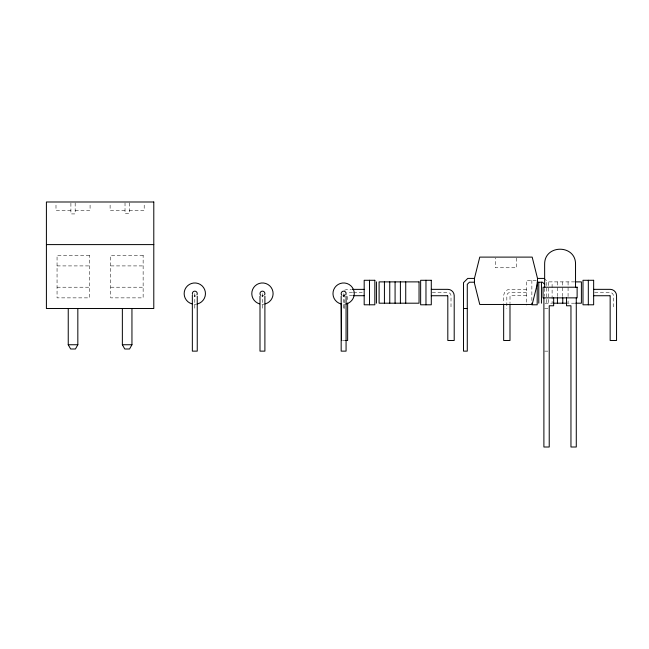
<?xml version="1.0" encoding="UTF-8"?>
<svg xmlns="http://www.w3.org/2000/svg" width="649" height="649" viewBox="0 0 649 649"><rect width="100%" height="100%" fill="white"/><g stroke="black" fill="none" stroke-linecap="round" stroke-linejoin="round"><path stroke-width="0.49" stroke-dasharray="3.25 2.43" d="M344.473 290.2L347.466 289.373L351.393 289.373M70.903 210.511L55.992 210.511L55.992 202.934M75.17 210.511L90.081 210.511L90.081 202.934M125.022 210.511L110.111 210.511L110.111 202.934M129.289 210.511L144.2 210.511L144.2 202.934M57.055 265.912L89.44 265.912M110.752 265.912L143.137 265.912M536.301 280.287L526.534 280.287L526.534 303.148M574.738 281.885L546.774 281.885L546.774 303.197M57.055 287.215L89.44 287.215M110.752 287.215L143.137 287.215M526.534 289.373L509.814 289.373C502.74 289.641 502.975 298.532 503.656 303.521M352.529 292.545L347.669 292.545A3.196 3.196 0 0 0 346.842 292.65M353.502 292.545L362.239 292.545M432.266 292.545L447.81 292.545A3.196 3.196 0 0 1 451.006 295.733L451.006 308.518M526.534 292.545L510.025 292.545A3.196 3.196 0 0 0 506.828 295.733L506.828 308.518M594.622 292.545L610.157 292.545A3.196 3.196 0 0 1 613.354 295.733L613.354 308.518M352.675 295.709L347.669 295.741L347.645 302.02M526.534 295.709L510.025 295.741L509.992 303.026M544.998 303.197L552.104 303.197L552.104 281.885M574.738 303.197L568.078 303.197L568.078 300.073M544.665 308.518L548.454 308.518M342.518 340.482L344.903 340.482M544.665 351.133L548.454 351.133M544.195 278.413L548.454 282.68L548.454 304.543M568.078 281.885L568.078 297.015M562.756 281.885L562.756 297.015M557.426 281.885L557.426 297.015M544.665 288.367L544.665 296.431M531.864 280.287L531.864 301.201M516.628 258.075L516.628 267.761L495.317 267.761L495.317 258.075M344.473 308.518L344.473 295.733A3.196 3.196 0 0 1 344.903 294.143M343.621 293.608L343.621 308.518M262.447 293.608L262.447 308.518M194.797 293.608L194.797 308.518M129.289 202.934L129.289 213.667L125.022 213.667L125.022 202.934M75.17 202.934L75.17 213.919L70.903 213.919L70.903 202.934M346.379 303.894A10.652 10.652 0 0 1 343.621 304.259M265.206 303.894A10.652 10.652 0 0 1 259.689 303.894M197.556 303.894A10.652 10.652 0 0 1 192.047 303.894M263.672 295.725L261.815 295.976A2.45 2.45 0 0 0 263.672 295.725M344.846 295.725L342.988 295.976A2.45 2.45 0 0 0 344.846 295.725M195.438 295.976L194.165 295.976A2.45 2.45 0 0 0 195.438 295.976M89.44 255.26L57.055 255.26L57.055 297.867L89.44 297.867L89.44 255.26M143.137 255.26L110.752 255.26L110.752 297.867L143.137 297.867L143.137 255.26"/><path stroke-width="0.97" d="M474.443 278.413L479.765 257.109L532.18 257.109L537.51 278.413L537.51 283.167L532.18 304.47L479.765 304.47L474.443 283.167L474.443 278.413L467.751 278.413L463.491 282.68L463.491 351.133L467.28 351.133L467.28 284.335L469.414 282.21L474.443 282.21M77.831 308.518L77.831 344.741L75.438 349L70.644 349L68.242 344.741L68.242 308.518M131.95 308.518L131.95 344.741L129.549 349L124.754 349L122.361 344.741L122.361 308.518M46.404 244.6L153.789 244.6M537.51 278.413L544.195 278.413M575.687 281.885L581.399 281.885L581.399 303.197L575.687 303.197M537.51 282.21L542.532 282.21L544.665 284.335M352.383 289.373L364.186 289.373M431.293 289.349L448.021 289.349C451.29 289.389 454.154 292.261 454.203 295.53L454.203 340.482L447.81 340.482L447.81 295.944M593.648 289.349L610.368 289.349C613.638 289.389 616.509 292.261 616.55 295.53L616.55 340.482L610.157 340.482L610.157 295.944M353.632 295.709L364.186 295.709M431.293 295.733L447.599 295.733M593.648 295.733L609.946 295.733M552.989 303.197L567.194 303.197M463.491 308.518L467.28 308.518M341.528 340.482L341.301 303.521M345.69 340.482L347.645 340.482L347.645 303.026M68.242 344.741L77.831 344.741M122.361 344.741L131.95 344.741M588.319 280.287L588.319 304.795M576.28 297.867L576.28 447.007L570.958 447.007L570.958 305.768L566.528 305.768L566.528 297.867M575.533 287.215L575.533 264.313C575.906 244.194 544.276 244.194 544.641 264.313L544.665 287.361M562.756 297.867L562.756 303.197M557.426 297.867L557.426 303.197M553.654 297.867L553.654 305.768L549.224 305.768L549.224 447.007L543.894 447.007L543.894 297.867M541.444 282.25L541.444 303.197M538.784 282.25L538.784 303.197M537.185 281.934L537.185 304.795L531.864 304.795L531.864 303.148M526.534 304.373L526.534 304.795M509.992 304.04L509.992 340.482L503.656 340.482L503.656 304.519M425.971 280.287L425.971 304.795M405.73 281.885L405.73 303.197M400.401 281.885L400.401 303.197M395.079 281.885L395.079 303.197M389.749 281.885L389.749 303.197M384.427 281.885L384.427 303.197M376.436 281.885L376.436 303.197M369.508 280.287L369.508 304.795M346.071 296.269L346.071 351.133L341.171 351.133L341.171 296.269M264.897 296.269L264.897 351.133L259.998 351.133L259.998 296.269M197.247 296.269L197.247 351.133L192.347 351.133L192.347 295.165M340.863 303.894A10.652 10.652 0 0 1 334.9 287.499A10.652 10.652 0 0 1 352.35 287.499A10.652 10.652 0 0 1 346.379 303.894M341.893 295.336A2.45 2.45 0 0 1 341.747 292.034A2.45 2.45 0 0 1 345.025 291.596A2.45 2.45 0 0 1 345.747 294.833M259.689 303.894A10.652 10.652 0 0 1 253.718 287.499A10.652 10.652 0 0 1 271.177 287.499A10.652 10.652 0 0 1 265.206 303.894M260.711 295.336A2.45 2.45 0 0 1 260.574 292.034A2.45 2.45 0 0 1 263.851 291.596A2.45 2.45 0 0 1 264.573 294.833M192.047 303.894A10.652 10.652 0 0 1 186.076 287.499A10.652 10.652 0 0 1 203.526 287.499A10.652 10.652 0 0 1 197.556 303.894M192.437 294.24A2.45 2.45 0 0 1 195.122 291.174A2.45 2.45 0 0 1 196.923 294.833M153.789 201.993L46.404 201.993L46.404 308.518L153.789 308.518L153.789 201.993M374.838 280.287L364.186 280.287L364.186 304.795L374.838 304.795L374.838 280.287M431.293 280.287L420.641 280.287L420.641 304.795L431.293 304.795L431.293 280.287M593.648 280.287L582.997 280.287L582.997 304.795L593.648 304.795L593.648 280.287M419.043 281.885L379.097 281.885L379.097 303.197L419.043 303.197L419.043 281.885M577.123 287.215L543.059 287.215L543.059 297.867L577.123 297.867L577.123 287.215"/></g></svg>
